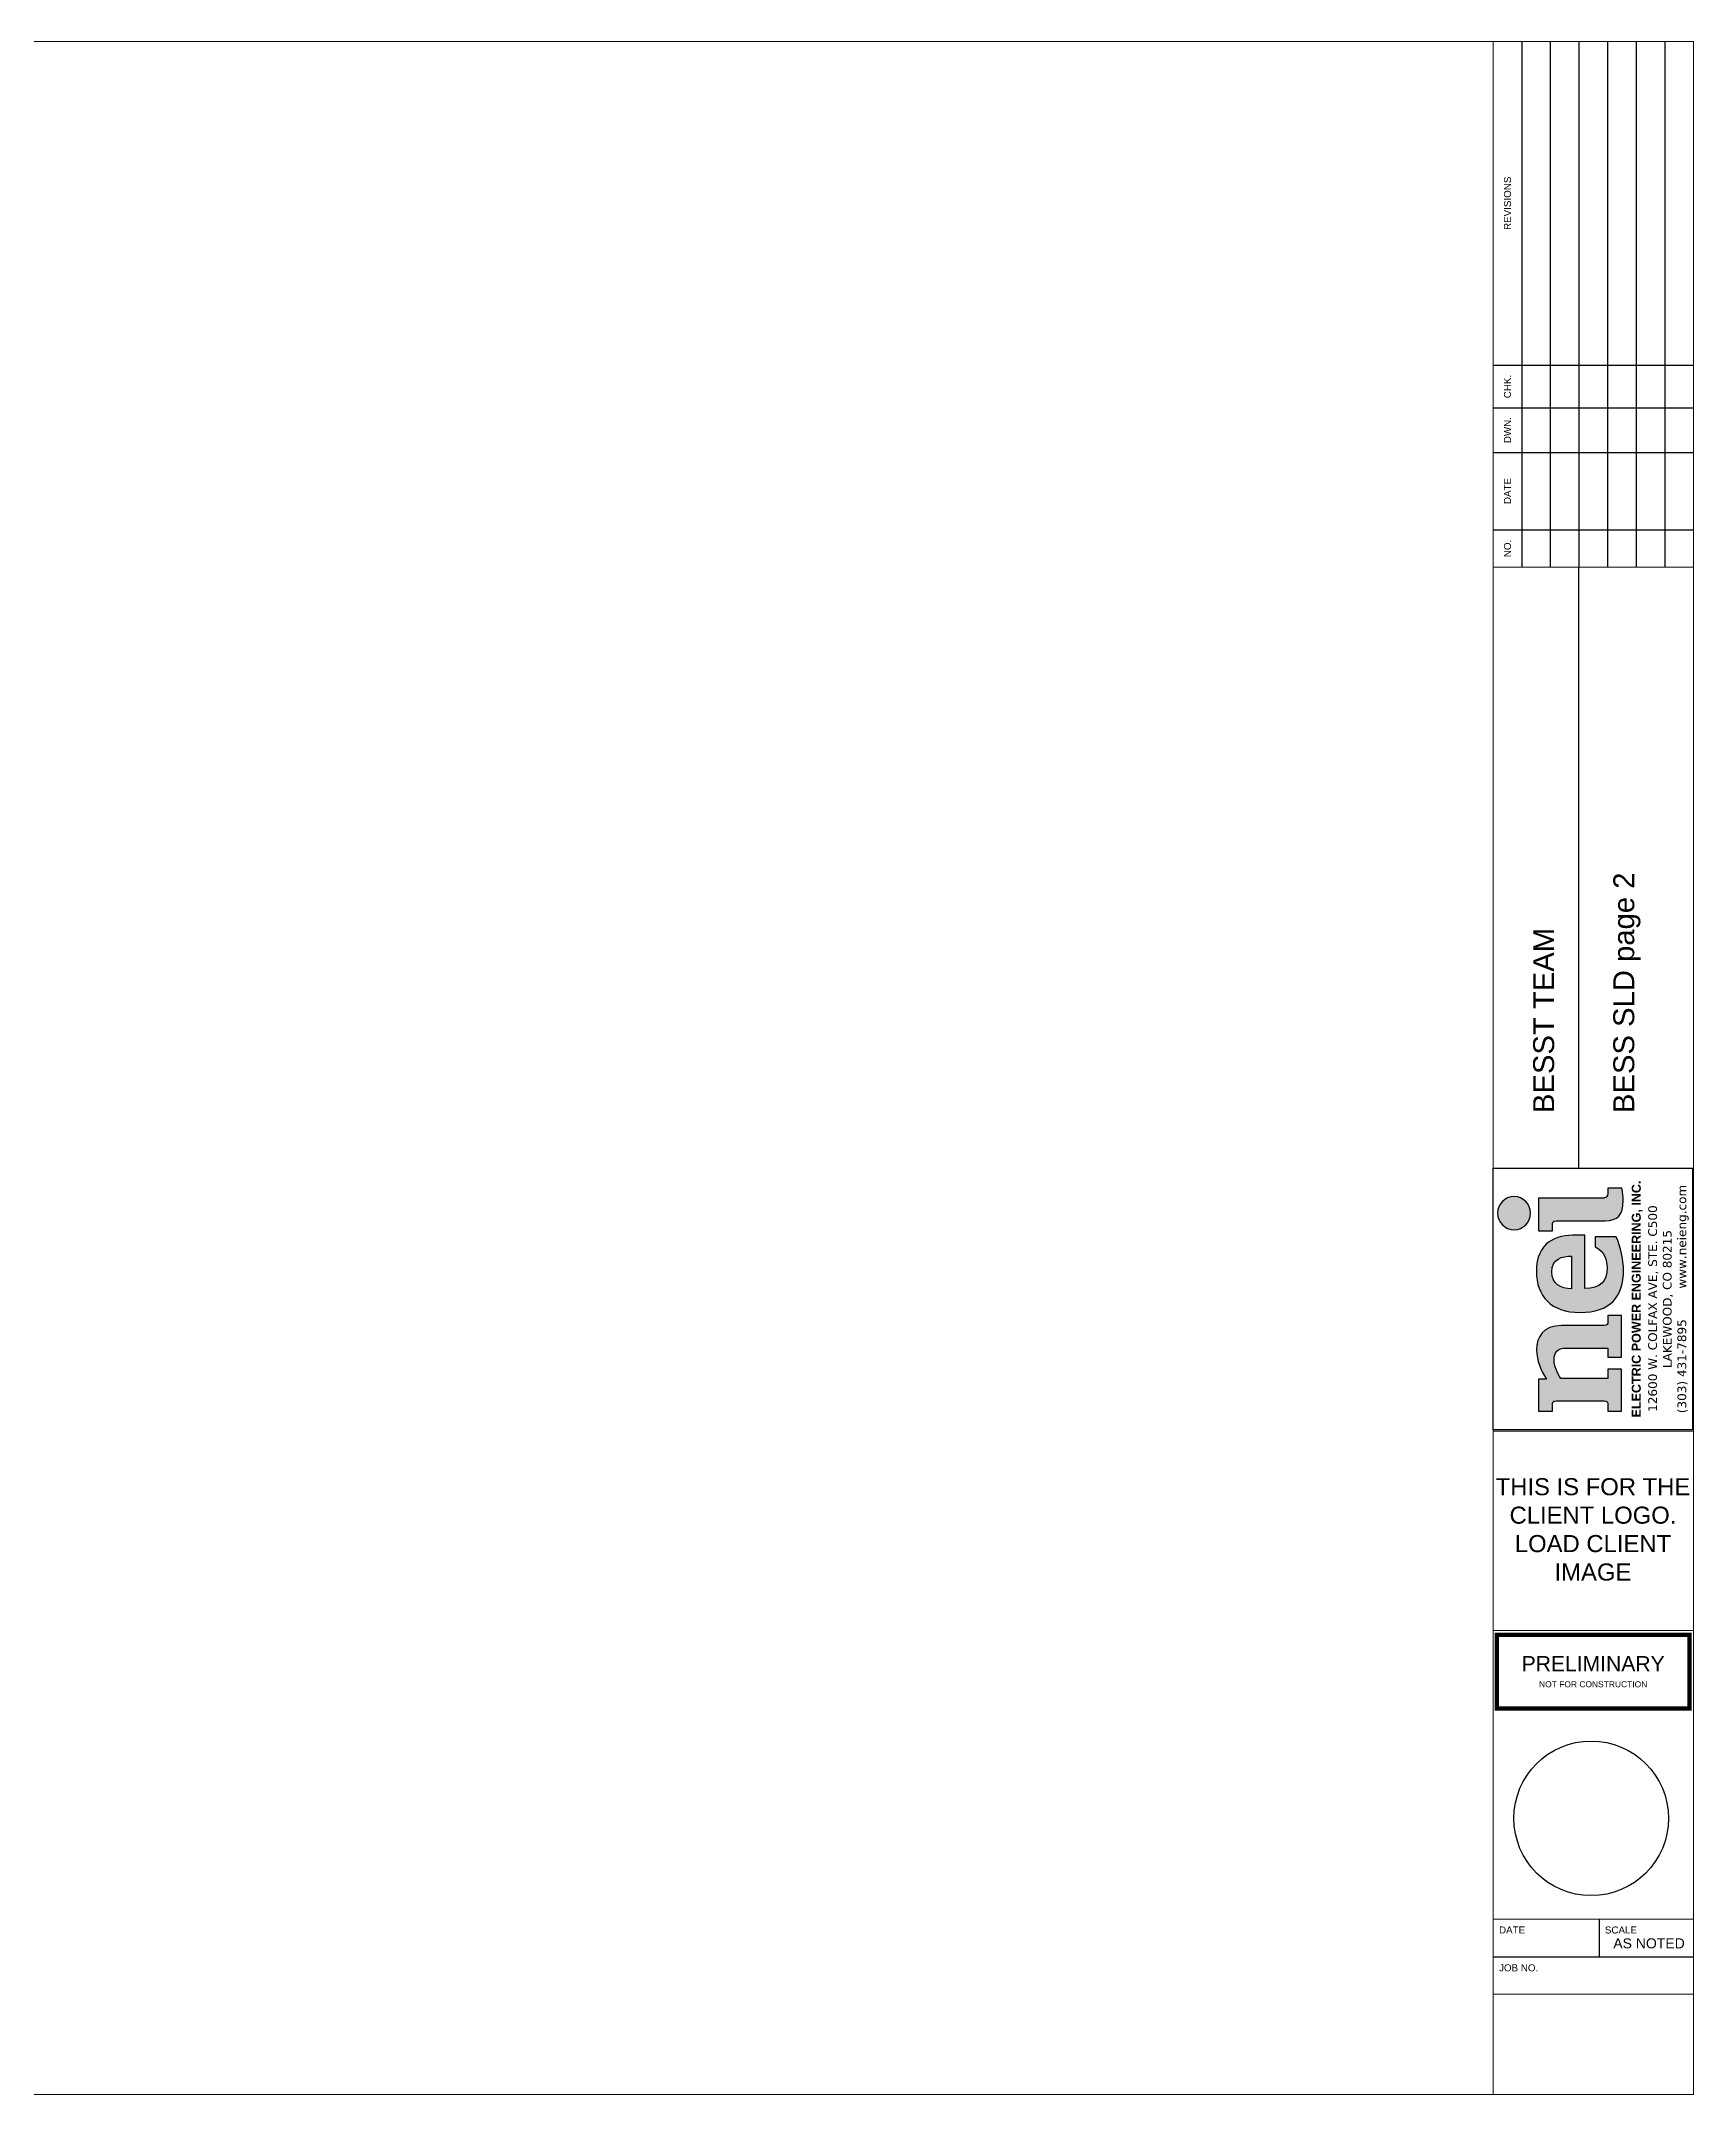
# Paper-space layout 'BESS SLD pg 3' of a CAD drawing. Extents: x -11.8 to 21.2, y -7 to 13.5.
# Drawn here: x 4.7 to 21.21, y -7 to 13.51 of the extents above; entities that cross this region are included whole.
import ezdxf
from ezdxf.enums import TextEntityAlignment as Align

# ---------------------------------------------------------------- set-up
doc = ezdxf.new("R2010")
doc.units = 0
doc.header["$MEASUREMENT"] = 0
doc.layers.add('G-ANNO-STMP', color=2, linetype='Continuous')
doc.layers.add('G-ANNO-TTBL', color=1, linetype='Continuous')
doc.layers.add('G-NPLT', color=67, linetype='Continuous', plot=False)
doc.styles.add('NEI-A', font='arial.ttf')
doc.styles.get("Standard").update_dxf_attribs({"font": 'arial.ttf'})

# ---------------------------------------------------------------- blocks, each defined once
blk = doc.blocks.new('nei-logo new')
at = {"layer": 'G-ANNO-TTBL', "true_color": 0xbd3b4b}
h = blk.add_hatch(color=15, dxfattribs=at)
h.dxf.hatch_style = 2
edge = h.paths.add_edge_path()
edge.add_spline(control_points=[(0.695, 0.79), (0.695, 0.882), (0.77, 0.956), (0.861, 0.956), (0.953, 0.956), (1.027, 0.882), (1.027, 0.79), (1.027, 0.699), (0.953, 0.624), (0.861, 0.624), (0.77, 0.624), (0.695, 0.699), (0.695, 0.79)], knot_values=[0, 0, 0, 0, 1, 1, 1, 2, 2, 2, 3, 3, 3, 4, 4, 4, 4], degree=3, periodic=0)
h = blk.add_hatch(color=15, dxfattribs=at)
h.dxf.hatch_style = 2
edge = h.paths.add_edge_path()
edge.add_spline(control_points=[(-0.266, -0.114), (-0.266, -0.146), (-0.252, -0.151), (-0.228, -0.151), (-0.228, -0.151), (-0.165, -0.151), (-0.165, -0.151), (-0.165, -0.151), (-0.165, -0.288), (-0.165, -0.288), (-0.165, -0.288), (-0.584, -0.288), (-0.584, -0.288), (-0.584, -0.288), (-0.584, -0.151), (-0.584, -0.151), (-0.584, -0.151), (-0.492, -0.151), (-0.492, -0.151), (-0.492, -0.151), (-0.492, 0.269), (-0.492, 0.269), (-0.492, 0.353), (-0.535, 0.389), (-0.611, 0.389), (-0.666, 0.389), (-0.743, 0.356), (-0.796, 0.321), (-0.796, 0.321), (-0.796, -0.151), (-0.796, -0.151), (-0.796, -0.151), (-0.704, -0.151), (-0.704, -0.151), (-0.704, -0.151), (-0.704, -0.288), (-0.704, -0.288), (-0.704, -0.288), (-1.123, -0.288), (-1.123, -0.288), (-1.123, -0.288), (-1.123, -0.151), (-1.123, -0.151), (-1.123, -0.151), (-1.062, -0.151), (-1.062, -0.151), (-1.036, -0.151), (-1.022, -0.146), (-1.022, -0.114), (-1.022, -0.114), (-1.022, 0.367), (-1.022, 0.367), (-1.022, 0.399), (-1.036, 0.405), (-1.062, 0.405), (-1.062, 0.405), (-1.123, 0.405), (-1.123, 0.405), (-1.123, 0.405), (-1.123, 0.544), (-1.123, 0.544), (-1.123, 0.544), (-0.805, 0.544), (-0.805, 0.544), (-0.805, 0.544), (-0.805, 0.465), (-0.805, 0.465), (-0.718, 0.524), (-0.616, 0.564), (-0.509, 0.564), (-0.38, 0.564), (-0.266, 0.497), (-0.266, 0.315), (-0.266, 0.315), (-0.266, -0.114), (-0.266, -0.114)], knot_values=[0, 0, 0, 0, 1, 1, 1, 2, 2, 2, 3, 3, 3, 4, 4, 4, 5, 5, 5, 6, 6, 6, 7, 7, 7, 8, 8, 8, 9, 9, 9, 10, 10, 10, 11, 11, 11, 12, 12, 12, 13, 13, 13, 14, 14, 14, 15, 15, 15, 16, 16, 16, 17, 17, 17, 18, 18, 18, 19, 19, 19, 20, 20, 20, 21, 21, 21, 22, 22, 22, 23, 23, 23, 24, 24, 24, 25, 25, 25, 25], degree=3, periodic=0)
h = blk.add_hatch(color=15, dxfattribs=at)
h.dxf.hatch_style = 2
edge = h.paths.add_edge_path()
edge.add_spline(control_points=[(-0.135, 0.13), (-0.135, 0.419), (0.029, 0.566), (0.276, 0.566), (0.57, 0.566), (0.641, 0.373), (0.641, 0.165), (0.641, 0.165), (0.641, 0.081), (0.641, 0.081), (0.641, 0.081), (0.105, 0.081), (0.105, 0.081), (0.107, -0.076), (0.175, -0.142), (0.314, -0.142), (0.383, -0.142), (0.479, -0.123), (0.522, -0.023), (0.522, -0.023), (0.625, -0.023), (0.625, -0.023), (0.625, -0.023), (0.625, -0.232), (0.625, -0.232), (0.528, -0.279), (0.382, -0.307), (0.291, -0.307), (0.019, -0.307), (-0.135, -0.172), (-0.135, 0.13)], knot_values=[0, 0, 0, 0, 1, 1, 1, 2, 2, 2, 3, 3, 3, 4, 4, 4, 5, 5, 5, 6, 6, 6, 7, 7, 7, 8, 8, 8, 9, 9, 9, 10, 10, 10, 10], degree=3, periodic=0)
edge = h.paths.add_edge_path()
edge.add_spline(control_points=[(0.431, 0.214), (0.431, 0.311), (0.403, 0.411), (0.27, 0.411), (0.152, 0.411), (0.102, 0.324), (0.102, 0.214), (0.102, 0.214), (0.431, 0.214), (0.431, 0.214)], knot_values=[0, 0, 0, 0, 1, 1, 1, 2, 2, 2, 3, 3, 3, 3], degree=3, periodic=0)
h = blk.add_hatch(color=15, dxfattribs=at)
h.dxf.hatch_style = 2
edge = h.paths.add_edge_path()
edge.add_spline(control_points=[(1.062, -0.151), (1.062, -0.151), (1.111, -0.151), (1.111, -0.151), (1.111, -0.151), (1.111, -0.291), (1.111, -0.291), (1.065, -0.301), (1.024, -0.304), (0.987, -0.304), (0.845, -0.304), (0.784, -0.25), (0.784, -0.122), (0.784, -0.122), (0.784, 0.367), (0.784, 0.367), (0.784, 0.399), (0.771, 0.405), (0.744, 0.405), (0.744, 0.405), (0.684, 0.405), (0.684, 0.405), (0.684, 0.405), (0.684, 0.544), (0.684, 0.544), (0.684, 0.544), (1.01, 0.544), (1.01, 0.544), (1.01, 0.544), (1.01, -0.082), (1.01, -0.082), (1.01, -0.125), (1.022, -0.151), (1.062, -0.151)], knot_values=[0, 0, 0, 0, 1, 1, 1, 2, 2, 2, 3, 3, 3, 4, 4, 4, 5, 5, 5, 6, 6, 6, 7, 7, 7, 8, 8, 8, 9, 9, 9, 10, 10, 10, 11, 11, 11, 11], degree=3, periodic=0)
at = {"layer": 'Defpoints'}
blk.add_lwpolyline([(1.312, 1), (1.312, -1), (-1.312, -1), (-1.312, 1)], close=True, dxfattribs=at)
at = {"layer": 'G-ANNO-TTBL', "color": 15, "true_color": 0xbd3b4b}
for points, knots in [([(0.695, 0.79), (0.695, 0.882), (0.77, 0.956), (0.861, 0.956), (0.953, 0.956), (1.027, 0.882), (1.027, 0.79), (1.027, 0.699), (0.953, 0.624), (0.861, 0.624), (0.77, 0.624), (0.695, 0.699), (0.695, 0.79)], [0, 0, 0, 0, 1, 1, 1, 2, 2, 2, 3, 3, 3, 4, 4, 4, 4]), ([(-0.266, -0.114), (-0.266, -0.146), (-0.252, -0.151), (-0.228, -0.151), (-0.228, -0.151), (-0.165, -0.151), (-0.165, -0.151), (-0.165, -0.151), (-0.165, -0.288), (-0.165, -0.288), (-0.165, -0.288), (-0.584, -0.288), (-0.584, -0.288), (-0.584, -0.288), (-0.584, -0.151), (-0.584, -0.151), (-0.584, -0.151), (-0.492, -0.151), (-0.492, -0.151), (-0.492, -0.151), (-0.492, 0.269), (-0.492, 0.269), (-0.492, 0.353), (-0.535, 0.389), (-0.611, 0.389), (-0.666, 0.389), (-0.743, 0.356), (-0.796, 0.321), (-0.796, 0.321), (-0.796, -0.151), (-0.796, -0.151), (-0.796, -0.151), (-0.704, -0.151), (-0.704, -0.151), (-0.704, -0.151), (-0.704, -0.288), (-0.704, -0.288), (-0.704, -0.288), (-1.123, -0.288), (-1.123, -0.288), (-1.123, -0.288), (-1.123, -0.151), (-1.123, -0.151), (-1.123, -0.151), (-1.062, -0.151), (-1.062, -0.151), (-1.036, -0.151), (-1.022, -0.146), (-1.022, -0.114), (-1.022, -0.114), (-1.022, 0.367), (-1.022, 0.367), (-1.022, 0.399), (-1.036, 0.405), (-1.062, 0.405), (-1.062, 0.405), (-1.123, 0.405), (-1.123, 0.405), (-1.123, 0.405), (-1.123, 0.544), (-1.123, 0.544), (-1.123, 0.544), (-0.805, 0.544), (-0.805, 0.544), (-0.805, 0.544), (-0.805, 0.465), (-0.805, 0.465), (-0.718, 0.524), (-0.616, 0.564), (-0.509, 0.564), (-0.38, 0.564), (-0.266, 0.497), (-0.266, 0.315), (-0.266, 0.315), (-0.266, -0.114), (-0.266, -0.114)], [0, 0, 0, 0, 1, 1, 1, 2, 2, 2, 3, 3, 3, 4, 4, 4, 5, 5, 5, 6, 6, 6, 7, 7, 7, 8, 8, 8, 9, 9, 9, 10, 10, 10, 11, 11, 11, 12, 12, 12, 13, 13, 13, 14, 14, 14, 15, 15, 15, 16, 16, 16, 17, 17, 17, 18, 18, 18, 19, 19, 19, 20, 20, 20, 21, 21, 21, 22, 22, 22, 23, 23, 23, 24, 24, 24, 25, 25, 25, 25]), ([(-0.135, 0.13), (-0.135, 0.419), (0.029, 0.566), (0.276, 0.566), (0.57, 0.566), (0.641, 0.373), (0.641, 0.165), (0.641, 0.165), (0.641, 0.081), (0.641, 0.081), (0.641, 0.081), (0.105, 0.081), (0.105, 0.081), (0.107, -0.076), (0.175, -0.142), (0.314, -0.142), (0.383, -0.142), (0.479, -0.123), (0.522, -0.023), (0.522, -0.023), (0.625, -0.023), (0.625, -0.023), (0.625, -0.023), (0.625, -0.232), (0.625, -0.232), (0.528, -0.279), (0.382, -0.307), (0.291, -0.307), (0.019, -0.307), (-0.135, -0.172), (-0.135, 0.13)], [0, 0, 0, 0, 1, 1, 1, 2, 2, 2, 3, 3, 3, 4, 4, 4, 5, 5, 5, 6, 6, 6, 7, 7, 7, 8, 8, 8, 9, 9, 9, 10, 10, 10, 10]), ([(1.062, -0.151), (1.062, -0.151), (1.111, -0.151), (1.111, -0.151), (1.111, -0.151), (1.111, -0.291), (1.111, -0.291), (1.065, -0.301), (1.024, -0.304), (0.987, -0.304), (0.845, -0.304), (0.784, -0.25), (0.784, -0.122), (0.784, -0.122), (0.784, 0.367), (0.784, 0.367), (0.784, 0.399), (0.771, 0.405), (0.744, 0.405), (0.744, 0.405), (0.684, 0.405), (0.684, 0.405), (0.684, 0.405), (0.684, 0.544), (0.684, 0.544), (0.684, 0.544), (1.01, 0.544), (1.01, 0.544), (1.01, 0.544), (1.01, -0.082), (1.01, -0.082), (1.01, -0.125), (1.022, -0.151), (1.062, -0.151)], [0, 0, 0, 0, 1, 1, 1, 2, 2, 2, 3, 3, 3, 4, 4, 4, 5, 5, 5, 6, 6, 6, 7, 7, 7, 8, 8, 8, 9, 9, 9, 10, 10, 10, 11, 11, 11, 11]), ([(0.431, 0.214), (0.431, 0.311), (0.403, 0.411), (0.27, 0.411), (0.152, 0.411), (0.102, 0.324), (0.102, 0.214), (0.102, 0.214), (0.431, 0.214), (0.431, 0.214)], [0, 0, 0, 0, 1, 1, 1, 2, 2, 2, 3, 3, 3, 3])]:
    blk.add_open_spline(points, degree=3, knots=knots, dxfattribs=at)
at = {"color": 7, "insert": (0, -0.39), "char_height": 0.08785, "attachment_point": 2}
blk.add_mtext_dynamic_manual_height_columns('\\pxsm1.1,t29;{\\fArial|b1|i0|c0|p34;\\H1.02447x;ELECTRIC POWER ENGINEERING, INC.\\fVerdana|b0|i0|c0|p34;\\H0.97611x;\\W1.05;\\P\\psm1,qc;\\W1;12600 W. COLFAX AVE, STE. C500      LAKEWOOD, CO 80215\\P\\ptz;(303) 431-7895        www.neieng.com}', width=2.59625, gutter_width=1, heights=[0], dxfattribs=at)
blk = doc.blocks.new('*U119')
at = {"layer": 'G-ANNO-STMP', "const_width": 0.0938}
blk.add_lwpolyline([(-2.092, 1.598), (2.092, 1.598), (2.092, 0), (-2.092, 0)], close=True, dxfattribs=at)
at = {"layer": 'G-ANNO-STMP', "insert": (0, 0.799), "char_height": 0.13125, "width": 3.79964, "attachment_point": 5, "style": 'NEI-A'}
blk.add_mtext('{\\H2.5x;PRELIMINARY\\P}NOT FOR CONSTRUCTION', dxfattribs=at)

psp = doc.layouts.new('BESS SLD pg 3')

# ---------------------------------------------------------------- linework, layer by layer
at = {"layer": 'G-ANNO-TTBL', "color": 7}
for p, q in [((19.486, 13.5), (19.486, 8.25)), ((19.771, 13.5), (19.771, 8.25)), ((20.057, 13.5), (20.057, 8.25)), ((20.343, 13.5), (20.343, 8.25)), ((20.629, 13.5), (20.629, 8.25)), ((20.914, 13.5), (20.914, 8.25)), ((20.057, 2.25), (20.057, 8.25)), ((20.258, -5.25), (20.258, -5.625)), ((19.2, -5.625), (21.2, -5.625))]:
    psp.add_line(p, q, dxfattribs=at)
at = {"layer": 'G-ANNO-TTBL', "color": 7, "const_width": 0.01}
psp.add_lwpolyline([(-11.8, 13.5), (21.2, 13.5), (21.2, -7), (-11.8, -7)], close=True, dxfattribs=at)
for points in [[(19.2, 13.5), (19.2, -7)], [(21.2, 8.25), (19.2, 8.25)], [(21.2, 2.25), (19.2, 2.25)], [(21.2, -0.375), (19.2, -0.375)], [(19.2, -2.368), (21.2, -2.368)], [(19.2, -5.25), (21.2, -5.25)], [(19.2, -6), (21.2, -6)]]:
    psp.add_lwpolyline(points, dxfattribs=at)
at = {"layer": 'G-ANNO-TTBL', "color": 7}
for points in [[(19.2, 10.269), (21.2, 10.269)], [(19.2, 9.841), (21.2, 9.841)], [(19.2, 9.398), (21.2, 9.398)], [(19.2, 8.625), (21.2, 8.625)]]:
    psp.add_lwpolyline(points, dxfattribs=at)
at = {"layer": 'G-NPLT'}
psp.add_circle((20.179, -4.243), 0.772, dxfattribs=at)

# ---------------------------------------------------------------- block references
at = {"xscale": 0.9960995711458686, "yscale": 0.9960995711458686, "zscale": 0.9960995711458686, "rotation": 90}
psp.add_blockref('nei-logo new', (20.196, 0.943), dxfattribs=at)
at = {"xscale": 0.4594726872912748, "yscale": 0.4594726872912748, "zscale": 0.4594726872912748}
psp.add_blockref('*U119', (20.199, -3.146), dxfattribs=at)

# ---------------------------------------------------------------- texts
at = {"color": 240, "true_color": 0xed1f24, "attachment_point": 1, "rotation": 90, "style": 'NEI-A'}
for s, width, insert, char_height in [('BESS SLD page 2', 5.39089, (20.4, 2.8), 0.20899), ('BESST TEAM', 5.6, (19.6, 2.8), 0.209)]:
    psp.add_mtext_dynamic_manual_height_columns(s, width=width, gutter_width=1.045, heights=[0], dxfattribs=dict(at, insert=insert, char_height=char_height))
at = {"layer": 'G-ANNO-TTBL', "style": 'NEI-A'}
for s, p in [('REVISIONS', (19.343, 11.885)), ('CHK.', (19.343, 10.055)), ('DWN.', (19.343, 9.62)), ('DATE', (19.343, 9.012)), ('NO.', (19.343, 8.438))]:
    psp.add_text(s, height=0.07, rotation=90, dxfattribs=at).set_placement(p, align=Align.MIDDLE)
for s, p in [('DATE', (19.259, -5.393)), ('SCALE', (20.316, -5.393)), ('JOB NO.', (19.259, -5.771))]:
    psp.add_text(s, height=0.07, dxfattribs=at).set_placement(p)
at = {"layer": 'G-ANNO-TTBL', "insert": (20.4, -5.492), "char_height": 0.1, "attachment_point": 4, "style": 'NEI-A'}
psp.add_mtext_dynamic_manual_height_columns('AS NOTED', width=0.85482, gutter_width=0.5, heights=[0], dxfattribs=at)
at = {"layer": 'G-NPLT', "insert": (19.153, -0.846), "char_height": 0.17037, "attachment_point": 1, "style": 'NEI-A'}
psp.add_mtext_dynamic_manual_height_columns('\\pxqc;THIS IS FOR THE CLIENT LOGO. LOAD CLIENT IMAGE', width=2.08795, gutter_width=0.73, heights=[0], dxfattribs=at)

doc.saveas('drawing.dxf')
